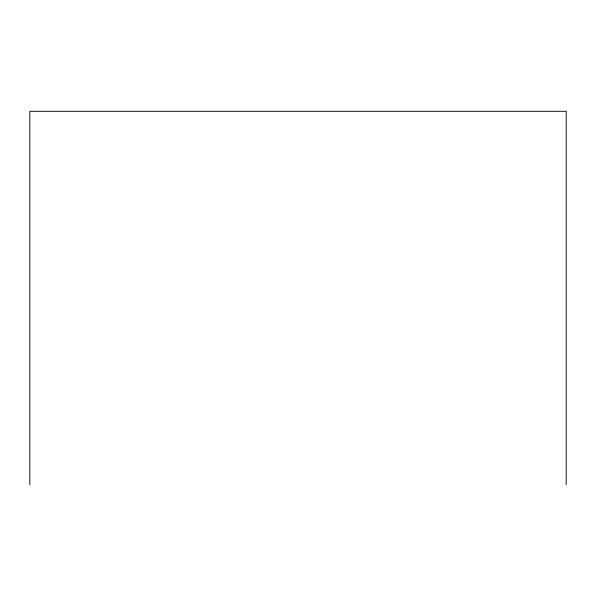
<?xml version="1.0" encoding="UTF-8"?>
<svg xmlns="http://www.w3.org/2000/svg" width="596" height="596" viewBox="0 0 596 596"><rect width="100%" height="100%" fill="white"/><g stroke="black" fill="none" stroke-linecap="round" stroke-linejoin="round"><path stroke-width="0.89" d="M566.2 484.704L566.2 111.296L29.8 111.296L29.8 484.704"/></g></svg>
